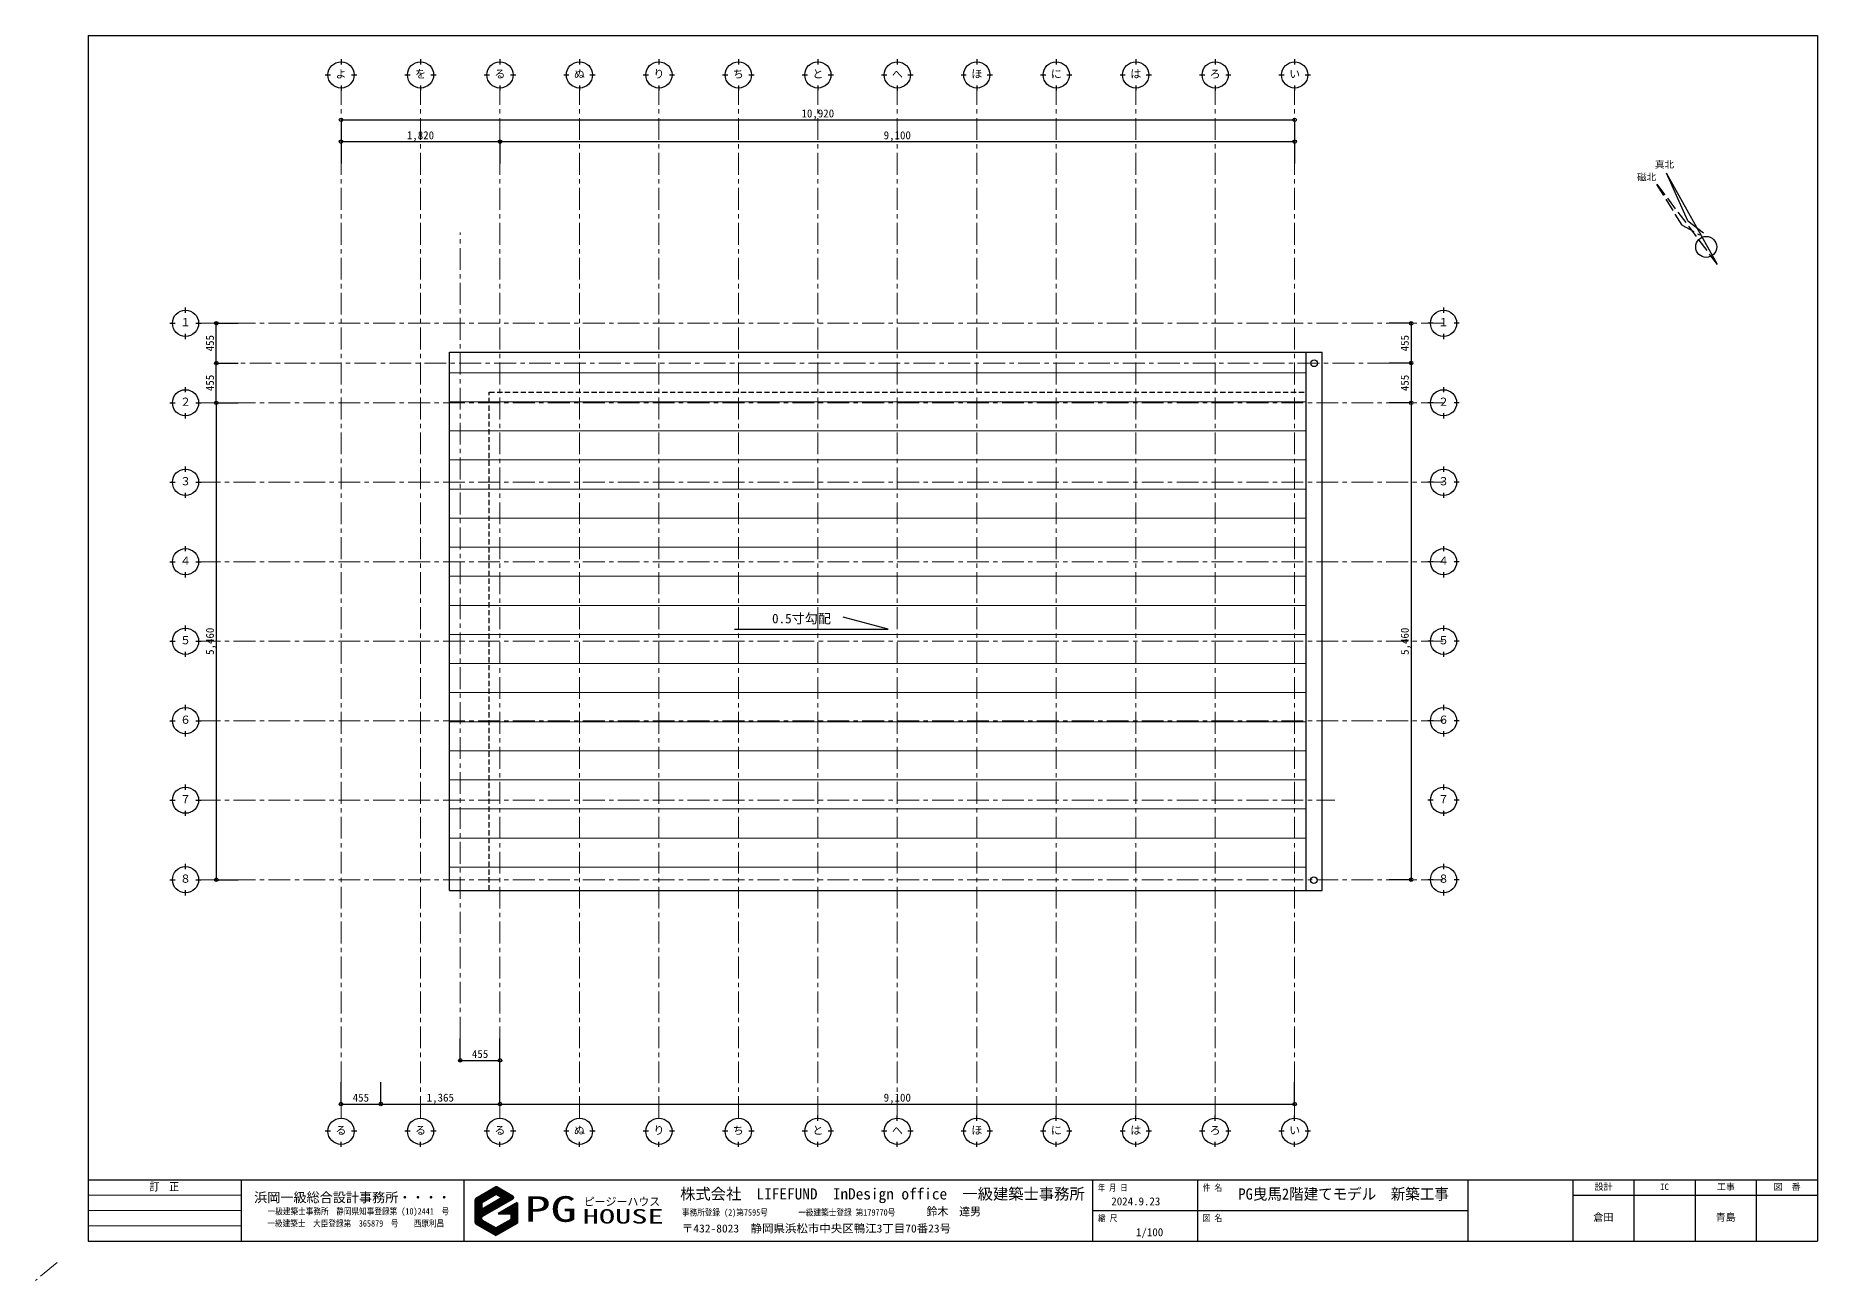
# Model space of a CAD drawing. Units: millimetres at full size, sheet at 1:50. Extents: x -21826 to 54909, y -26252 to 22610.
# Drawn here: x 34507 to 54909, y 8360 to 22610 of the extents above; entities that cross this region are included whole.
import ezdxf
from ezdxf.enums import TextEntityAlignment as Align

# ---------------------------------------------------------------- set-up
doc = ezdxf.new("R2010")
doc.units = ezdxf.units.MM
doc.header["$LTSCALE"] = 50
doc.header["$PDMODE"] = 32
doc.header["$PDSIZE"] = 40
for name, pattern in [('CHAIN1', [8, 5, -1, 1, -1]), ('DASHED1', [1.8, 1.2, -0.6]), ('DASHED3', [4, 3, -1])]:
    doc.linetypes.add(name, pattern=pattern)
for name, color, linetype, lineweight in [('3-1_通り芯・通り番号', 7, 'Continuous', 25), ('3-8_ハッチング', 4, 'Continuous', 9), ('3-A_文字', 7, 'Continuous', 25), ('3-F_寸法・方位', 7, 'Continuous', 25), ('F-1_凡例（一般）', 7, 'Continuous', 25), ('F-F_図面枠（共通）', 7, 'Continuous', 25)]:
    doc.layers.add(name, color=color, linetype=linetype, lineweight=lineweight)
doc.styles.add('ＭＳ ゴシック', font='')
doc.styles.get('ＭＳ ゴシック').set_extended_font_data('MS Gothic')

msp = doc.modelspace()

# ---------------------------------------------------------------- linework, layer by layer
at = {"layer": '3-1_通り芯・通り番号'}
for p, q in [((38003.68, 22340.74), (38003.68, 22280.74)), ((38913.68, 22340.74), (38913.68, 22280.74)), ((39823.68, 22340.74), (39823.68, 22280.74)), ((40733.68, 22340.74), (40733.68, 22280.74)), ((41643.68, 22340.74), (41643.68, 22280.74)), ((42553.68, 22340.74), (42553.68, 22280.74)), ((43463.68, 22340.74), (43463.68, 22280.74)), ((44373.68, 22340.74), (44373.68, 22280.74)), ((45283.68, 22340.74), (45283.68, 22280.74)), ((46193.68, 22340.74), (46193.68, 22280.74)), ((47103.68, 22340.74), (47103.68, 22280.74)), ((48013.68, 22340.74), (48013.68, 22280.74)), ((48923.68, 22340.74), (48923.68, 22280.74)), ((37823.68, 22160.74), (37883.68, 22160.74)), ((38003.68, 22040.74), (38003.68, 21980.74)), ((38123.68, 22160.74), (38183.68, 22160.74)), ((38733.68, 22160.74), (38793.68, 22160.74)), ((38913.68, 22040.74), (38913.68, 21980.74)), ((39033.68, 22160.74), (39093.68, 22160.74)), ((39643.68, 22160.74), (39703.68, 22160.74)), ((39823.68, 22040.74), (39823.68, 21980.74)), ((39943.68, 22160.74), (40003.68, 22160.74)), ((40553.68, 22160.74), (40613.68, 22160.74)), ((40733.68, 22040.74), (40733.68, 21980.74)), ((40853.68, 22160.74), (40913.68, 22160.74)), ((41463.68, 22160.74), (41523.68, 22160.74)), ((41643.68, 22040.74), (41643.68, 21980.74)), ((41763.68, 22160.74), (41823.68, 22160.74)), ((42373.68, 22160.74), (42433.68, 22160.74)), ((42553.68, 22040.74), (42553.68, 21980.74)), ((42673.68, 22160.74), (42733.68, 22160.74)), ((43283.68, 22160.74), (43343.68, 22160.74)), ((43463.68, 22040.74), (43463.68, 21980.74)), ((43583.68, 22160.74), (43643.68, 22160.74)), ((44193.68, 22160.74), (44253.68, 22160.74)), ((44373.68, 22040.74), (44373.68, 21980.74)), ((44493.68, 22160.74), (44553.68, 22160.74)), ((45103.68, 22160.74), (45163.68, 22160.74)), ((45283.68, 22040.74), (45283.68, 21980.74)), ((45403.68, 22160.74), (45463.68, 22160.74)), ((46013.68, 22160.74), (46073.68, 22160.74)), ((46193.68, 22040.74), (46193.68, 21980.74)), ((46313.68, 22160.74), (46373.68, 22160.74)), ((46923.68, 22160.74), (46983.68, 22160.74)), ((47103.68, 22040.74), (47103.68, 21980.74)), ((47223.68, 22160.74), (47283.68, 22160.74)), ((47833.68, 22160.74), (47893.68, 22160.74)), ((48013.68, 22040.74), (48013.68, 21980.74)), ((48133.68, 22160.74), (48193.68, 22160.74)), ((48743.68, 22160.74), (48803.68, 22160.74)), ((48923.68, 22040.74), (48923.68, 21980.74)), ((49043.68, 22160.74), (49103.68, 22160.74)), ((36222.76, 19437.22), (36222.76, 19497.22)), ((50628.38, 19497.22), (50628.38, 19437.22)), ((36042.76, 19317.22), (36102.76, 19317.22)), ((36222.76, 19137.22), (36222.76, 19197.22)), ((36342.76, 19317.22), (36402.76, 19317.22)), ((50508.38, 19317.22), (50448.38, 19317.22)), ((50628.38, 19197.22), (50628.38, 19137.22)), ((50808.38, 19317.22), (50748.38, 19317.22)), ((36222.76, 18527.22), (36222.76, 18587.22)), ((50628.38, 18587.22), (50628.38, 18527.22)), ((36042.76, 18407.22), (36102.76, 18407.22)), ((36342.76, 18407.22), (36402.76, 18407.22)), ((50508.38, 18407.22), (50448.38, 18407.22)), ((50808.38, 18407.22), (50748.38, 18407.22)), ((36222.76, 18227.22), (36222.76, 18287.22)), ((50628.38, 18287.22), (50628.38, 18227.22)), ((36222.76, 17617.22), (36222.76, 17677.22)), ((50628.38, 17677.22), (50628.38, 17617.22)), ((36042.76, 17497.22), (36102.76, 17497.22)), ((36222.76, 17317.22), (36222.76, 17377.22)), ((36342.76, 17497.22), (36402.76, 17497.22)), ((50508.38, 17497.22), (50448.38, 17497.22)), ((50628.38, 17377.22), (50628.38, 17317.22)), ((50808.38, 17497.22), (50748.38, 17497.22)), ((36222.76, 16707.22), (36222.76, 16767.22)), ((50628.38, 16767.22), (50628.38, 16707.22)), ((36042.76, 16587.22), (36102.76, 16587.22)), ((36342.76, 16587.22), (36402.76, 16587.22)), ((50508.38, 16587.22), (50448.38, 16587.22)), ((50808.38, 16587.22), (50748.38, 16587.22)), ((36222.76, 16407.22), (36222.76, 16467.22)), ((50628.38, 16467.22), (50628.38, 16407.22)), ((36222.76, 15797.22), (36222.76, 15857.22)), ((50628.38, 15857.22), (50628.38, 15797.22)), ((36042.76, 15677.22), (36102.76, 15677.22)), ((36222.76, 15497.22), (36222.76, 15557.22)), ((36342.76, 15677.22), (36402.76, 15677.22)), ((50508.38, 15677.22), (50448.38, 15677.22)), ((50628.38, 15557.22), (50628.38, 15497.22)), ((50808.38, 15677.22), (50748.38, 15677.22)), ((36222.76, 14887.22), (36222.76, 14947.22)), ((50628.38, 14947.22), (50628.38, 14887.22)), ((36042.76, 14767.22), (36102.76, 14767.22)), ((36342.76, 14767.22), (36402.76, 14767.22)), ((50508.38, 14767.22), (50448.38, 14767.22)), ((50808.38, 14767.22), (50748.38, 14767.22)), ((36222.76, 14587.22), (36222.76, 14647.22)), ((50628.38, 14647.22), (50628.38, 14587.22)), ((36222.76, 13977.22), (36222.76, 14037.22)), ((50628.38, 14037.22), (50628.38, 13977.22)), ((36042.76, 13857.22), (36102.76, 13857.22)), ((36222.76, 13677.22), (36222.76, 13737.22)), ((36342.76, 13857.22), (36402.76, 13857.22)), ((50508.38, 13857.22), (50448.38, 13857.22)), ((50628.38, 13737.22), (50628.38, 13677.22)), ((50808.38, 13857.22), (50748.38, 13857.22)), ((36222.76, 13067.22), (36222.76, 13127.22)), ((50628.38, 13127.22), (50628.38, 13067.22)), ((36042.76, 12947.22), (36102.76, 12947.22)), ((36342.76, 12947.22), (36402.76, 12947.22)), ((50508.38, 12947.22), (50448.38, 12947.22)), ((50808.38, 12947.22), (50748.38, 12947.22)), ((36222.76, 12767.22), (36222.76, 12827.22)), ((50628.38, 12827.22), (50628.38, 12767.22)), ((43463.68, 10187.22), (43463.68, 10247.22)), ((44373.68, 10187.22), (44373.68, 10247.22)), ((45283.68, 10187.22), (45283.68, 10247.22)), ((46193.68, 10187.22), (46193.68, 10247.22)), ((47103.68, 10187.22), (47103.68, 10247.22)), ((48013.68, 10187.22), (48013.68, 10247.22)), ((48923.68, 10187.22), (48923.68, 10247.22)), ((37883.68, 10067.22), (37823.68, 10067.22)), ((38183.68, 10067.22), (38123.68, 10067.22)), ((38793.68, 10067.22), (38733.68, 10067.22)), ((39093.68, 10067.22), (39033.68, 10067.22)), ((39703.68, 10067.22), (39643.68, 10067.22)), ((40003.68, 10067.22), (39943.68, 10067.22)), ((40613.68, 10067.22), (40553.68, 10067.22)), ((40913.68, 10067.22), (40853.68, 10067.22)), ((41523.68, 10067.22), (41463.68, 10067.22)), ((41823.68, 10067.22), (41763.68, 10067.22)), ((42433.68, 10067.22), (42373.68, 10067.22)), ((42733.68, 10067.22), (42673.68, 10067.22)), ((43343.68, 10067.22), (43283.68, 10067.22)), ((43643.68, 10067.22), (43583.68, 10067.22)), ((44253.68, 10067.22), (44193.68, 10067.22)), ((44553.68, 10067.22), (44493.68, 10067.22)), ((45163.68, 10067.22), (45103.68, 10067.22)), ((45463.68, 10067.22), (45403.68, 10067.22)), ((46073.68, 10067.22), (46013.68, 10067.22)), ((46373.68, 10067.22), (46313.68, 10067.22)), ((46983.68, 10067.22), (46923.68, 10067.22)), ((47283.68, 10067.22), (47223.68, 10067.22)), ((47893.68, 10067.22), (47833.68, 10067.22)), ((48193.68, 10067.22), (48133.68, 10067.22)), ((48803.68, 10067.22), (48743.68, 10067.22)), ((49103.68, 10067.22), (49043.68, 10067.22)), ((38003.68, 9887.22), (38003.68, 9947.22)), ((38913.68, 9887.22), (38913.68, 9947.22)), ((39823.68, 9887.22), (39823.68, 9947.22)), ((40733.68, 9887.22), (40733.68, 9947.22)), ((41643.68, 9887.22), (41643.68, 9947.22)), ((42553.68, 9887.22), (42553.68, 9947.22)), ((43463.68, 9887.22), (43463.68, 9947.22)), ((44373.68, 9887.22), (44373.68, 9947.22)), ((45283.68, 9887.22), (45283.68, 9947.22)), ((46193.68, 9887.22), (46193.68, 9947.22)), ((47103.68, 9887.22), (47103.68, 9947.22)), ((48013.68, 9887.22), (48013.68, 9947.22)), ((48923.68, 9887.22), (48923.68, 9947.22))]:
    msp.add_line(p, q, dxfattribs=at)
at = {"layer": '3-1_通り芯・通り番号', "color": 1, "linetype": 'CHAIN1', "lineweight": 18}
for p, q in [((38003.68, 10217.22), (38003.68, 22010.74)), ((38913.68, 10217.22), (38913.68, 22010.74)), ((39823.68, 10217.22), (39823.68, 22010.74)), ((40733.68, 10217.22), (40733.68, 22010.74)), ((41643.68, 10217.22), (41643.68, 22010.74)), ((42553.68, 10217.22), (42553.68, 22010.74)), ((43463.68, 10217.22), (43463.68, 22010.74)), ((44373.68, 10217.22), (44373.68, 22010.74)), ((45283.68, 10217.22), (45283.68, 22010.74)), ((46193.68, 10217.22), (46193.68, 22010.74)), ((47103.68, 10217.22), (47103.68, 22010.74)), ((48013.68, 10217.22), (48013.68, 22010.74)), ((48923.68, 10217.22), (48923.68, 22010.74)), ((39368.68, 11129.03), (39368.68, 20358.19)), ((36372.76, 19317.22), (50628.38, 19317.22)), ((50007.55, 18862.22), (36825.61, 18862.22)), ((36372.76, 18407.22), (50628.38, 18407.22)), ((36372.76, 17497.22), (50628.38, 17497.22)), ((36372.76, 16587.22), (50628.38, 16587.22)), ((36372.76, 15677.22), (50628.38, 15677.22)), ((36372.76, 14767.22), (50628.38, 14767.22)), ((36372.76, 13857.22), (49381.94, 13857.22)), ((36372.76, 12947.22), (50628.38, 12947.22))]:
    msp.add_line(p, q, dxfattribs=at)
at = {"layer": '3-1_通り芯・通り番号'}
for centre in [(38003.68, 22160.74), (38913.68, 22160.74), (39823.68, 22160.74), (40733.68, 22160.74), (41643.68, 22160.74), (42553.68, 22160.74), (43463.68, 22160.74), (44373.68, 22160.74), (45283.68, 22160.74), (46193.68, 22160.74), (47103.68, 22160.74), (48013.68, 22160.74), (48923.68, 22160.74), (36222.76, 19317.22), (50628.38, 19317.22), (36222.76, 18407.22), (50628.38, 18407.22), (36222.76, 17497.22), (50628.38, 17497.22), (36222.76, 16587.22), (50628.38, 16587.22), (36222.76, 15677.22), (50628.38, 15677.22), (36222.76, 14767.22), (50628.38, 14767.22), (36222.76, 13857.22), (50628.38, 13857.22), (36222.76, 12947.22), (50628.38, 12947.22), (38003.68, 10067.22), (38913.68, 10067.22), (39823.68, 10067.22), (40733.68, 10067.22), (41643.68, 10067.22), (42553.68, 10067.22), (43463.68, 10067.22), (44373.68, 10067.22), (45283.68, 10067.22), (46193.68, 10067.22), (47103.68, 10067.22), (48013.68, 10067.22), (48923.68, 10067.22)]:
    msp.add_circle(centre, 150, dxfattribs=at)
at = {"layer": '3-8_ハッチング', "color": 2}
for p, q in [((39246.18, 18751.72), (49057.18, 18751.72)), ((39246.18, 18418.72), (49057.18, 18418.72)), ((39246.18, 18085.72), (49057.18, 18085.72)), ((39246.18, 17752.72), (49057.18, 17752.72)), ((39246.18, 17419.72), (49057.18, 17419.72)), ((39246.18, 17086.72), (49057.18, 17086.72)), ((39246.18, 16753.72), (49057.18, 16753.72)), ((39246.18, 16420.72), (49057.18, 16420.72)), ((39246.18, 16087.72), (49057.18, 16087.72)), ((39246.18, 15754.72), (49057.18, 15754.72)), ((39246.18, 15421.72), (49057.18, 15421.72)), ((39246.18, 15088.72), (49057.18, 15088.72)), ((39246.18, 14755.72), (49057.18, 14755.72)), ((39246.18, 14422.72), (49057.18, 14422.72)), ((39246.18, 14089.72), (49057.18, 14089.72)), ((39246.18, 13756.72), (49057.18, 13756.72)), ((39246.18, 13423.72), (49057.18, 13423.72)), ((39246.18, 13090.72), (49057.18, 13090.72))]:
    msp.add_line(p, q, dxfattribs=at)
at = {"layer": '3-F_寸法・方位'}
for p, q in [((38003.68, 21646.51), (48923.68, 21646.51)), ((38003.68, 21646.51), (38003.68, 21396.51)), ((48923.68, 21646.51), (48923.68, 21396.51)), ((38003.68, 21396.51), (39823.68, 21396.51)), ((38003.68, 21396.51), (38003.68, 21146.51)), ((39823.68, 21396.51), (39823.68, 21146.51)), ((39823.68, 21396.51), (48923.68, 21396.51)), ((48923.68, 21396.51), (48923.68, 21146.51)), ((36575.61, 18862.22), (36575.61, 19317.22)), ((36575.61, 19317.22), (36825.61, 19317.22)), ((50257.55, 19317.22), (50007.55, 19317.22)), ((50257.55, 19317.22), (50257.55, 18862.22)), ((39246.18, 12824.72), (39246.18, 18984.72)), ((39246.18, 18984.72), (49237.18, 18984.72)), ((49057.18, 12824.72), (49057.18, 18984.72)), ((49237.18, 12824.72), (49237.18, 18984.72)), ((36575.61, 18407.22), (36575.61, 18862.22)), ((36575.61, 18862.22), (36825.61, 18862.22)), ((50257.55, 18862.22), (50007.55, 18862.22)), ((50257.55, 18862.22), (50257.55, 18407.22)), ((36575.61, 18407.22), (36575.61, 12947.22)), ((36575.61, 18407.22), (36825.61, 18407.22)), ((36575.61, 18407.22), (36825.61, 18407.22)), ((36575.61, 18407.22), (36825.61, 18407.22)), ((50257.55, 18407.22), (50007.55, 18407.22)), ((50257.55, 18407.22), (50257.55, 12947.22)), ((44268.26, 15815.41), (43751.87, 15953.77)), ((42507.57, 15815.41), (44268.26, 15815.41)), ((36575.61, 12947.22), (36825.61, 12947.22)), ((50257.55, 12947.22), (50007.55, 12947.22)), ((39246.18, 12824.72), (49237.18, 12824.72)), ((39368.68, 10879.03), (39368.68, 11129.03)), ((39823.68, 10879.03), (39823.68, 11129.03)), ((39368.68, 10879.03), (39823.68, 10879.03)), ((39823.68, 10629.03), (39823.68, 10879.03)), ((38003.68, 10379.03), (38003.68, 10629.03)), ((38458.68, 10379.03), (38458.68, 10629.03)), ((39823.68, 10379.03), (39823.68, 10629.03)), ((48923.68, 10379.03), (48923.68, 10629.03)), ((38003.68, 10379.03), (38458.68, 10379.03)), ((38458.68, 10379.03), (39823.68, 10379.03)), ((39823.68, 10379.03), (48923.68, 10379.03))]:
    msp.add_line(p, q, dxfattribs=at)
at = {"layer": '3-F_寸法・方位', "linetype": 'DASHED1'}
for p, q in [((39701.18, 18529.72), (49057.18, 18529.72)), ((39701.18, 12824.72), (39701.18, 18529.72))]:
    msp.add_line(p, q, dxfattribs=at)
at = {"layer": '3-F_寸法・方位'}
for centre in [(49146.67, 18859.67), (49142.61, 12941.8)]:
    msp.add_circle(centre, 38.67, dxfattribs=at)
for p in [(38003.68, 21646.51), (48923.68, 21646.51), (38003.68, 21396.51), (39823.68, 21396.51), (48923.68, 21396.51), (36575.61, 19317.22), (50257.55, 19317.22), (36575.61, 18862.22), (50257.55, 18862.22), (36575.61, 18407.22), (50257.55, 18407.22), (36575.61, 12947.22), (50257.55, 12947.22), (39368.68, 10879.03), (39823.68, 10879.03), (38003.68, 10379.03), (38458.68, 10379.03), (39823.68, 10379.03), (48923.68, 10379.03)]:
    msp.add_point(p, dxfattribs=at)
at = {"layer": 'F-1_凡例（一般）', "color": 3, "lineweight": 40}
for p, q in [((39775.49, 9425.35), (39548.69, 9294.4)), ((39971.49, 9319.2), (39787.64, 9425.35)), ((39542.61, 9022), (39542.61, 9283.88)), ((39611.16, 9251.32), (39781.56, 9349.7)), ((39852.62, 9308.68), (39611.16, 9169.27)), ((39611.16, 9251.32), (39611.16, 9169.27)), ((39617.24, 9093.63), (39971.49, 9298.16)), ((39781.56, 9349.7), (39852.62, 9308.68)), ((40020.51, 9247.31), (39801.21, 9120.7)), ((40020.51, 9247.31), (40020.51, 9014.98)), ((39548.69, 9011.47), (39781.56, 8877.02)), ((39611.16, 9061.57), (39611.16, 9083.11)), ((39617.24, 9051.05), (39781.56, 8956.17)), ((39951.97, 9054.56), (39781.56, 8956.17)), ((40020.51, 9014.98), (39781.56, 8877.02)), ((39951.97, 9120.7), (39801.21, 9120.7)), ((39951.97, 9120.7), (39951.97, 9054.56))]:
    msp.add_line(p, q, dxfattribs=at)
at = {"layer": 'F-1_凡例（一般）'}
for p, q in [((39639.2, 9267.51), (39707.74, 9386.23)), ((39649.72, 9273.58), (39718.27, 9392.31)), ((39660.24, 9279.66), (39728.79, 9398.38)), ((39670.76, 9285.73), (39739.31, 9404.46)), ((39681.29, 9291.81), (39749.83, 9410.53)), ((39691.81, 9297.88), (39760.35, 9416.61)), ((39702.33, 9303.96), (39770.88, 9422.68)), ((39712.85, 9310.03), (39780.33, 9426.91)), ((39723.38, 9316.11), (39786.72, 9425.83)), ((39733.9, 9322.18), (39792, 9422.83)), ((39744.42, 9328.26), (39797.27, 9419.79)), ((39754.94, 9334.33), (39802.53, 9416.75)), ((39765.46, 9340.41), (39807.79, 9413.71)), ((39775.99, 9346.48), (39813.05, 9410.68)), ((39784.04, 9348.28), (39818.31, 9407.64)), ((39789.3, 9345.24), (39823.57, 9404.6)), ((39794.56, 9342.2), (39828.83, 9401.56)), ((39799.82, 9339.16), (39834.09, 9398.53)), ((39805.08, 9336.13), (39839.35, 9395.49)), ((39810.34, 9333.09), (39844.62, 9392.45)), ((39815.6, 9330.05), (39849.88, 9389.41)), ((39820.86, 9327.01), (39855.14, 9386.38)), ((39542.61, 9136.67), (39676.18, 9368.01)), ((39542.61, 9148.82), (39665.65, 9361.93)), ((39542.61, 9160.97), (39655.13, 9355.86)), ((39542.61, 9173.12), (39644.61, 9349.78)), ((39542.61, 9185.27), (39634.09, 9343.71)), ((39542.61, 9197.42), (39623.57, 9337.63)), ((39542.61, 9209.57), (39613.04, 9331.56)), ((39542.61, 9221.72), (39602.52, 9325.48)), ((39542.61, 9233.87), (39592, 9319.41)), ((39542.61, 9246.02), (39581.48, 9313.33)), ((39542.61, 9258.17), (39570.96, 9307.26)), ((39542.61, 9270.32), (39560.43, 9301.18)), ((39542.61, 9282.47), (39549.91, 9295.11)), ((39542.61, 9124.52), (39611.16, 9243.25)), ((39542.61, 9112.37), (39611.16, 9231.1)), ((39542.61, 9100.22), (39611.16, 9218.95)), ((39542.61, 9088.07), (39611.16, 9206.8)), ((39542.61, 9075.92), (39611.16, 9194.65)), ((39542.61, 9063.77), (39611.16, 9182.5)), ((39543.68, 9017.02), (39641.8, 9186.96)), ((39547.82, 9012.03), (39652.32, 9193.03)), ((39553.05, 9008.95), (39662.84, 9199.11)), ((39558.32, 9005.92), (39673.36, 9205.18)), ((39615.03, 9092), (39683.88, 9211.26)), ((39618.15, 9255.36), (39686.7, 9374.08)), ((39625.86, 9098.61), (39694.41, 9217.33)), ((39628.68, 9261.43), (39697.22, 9380.16)), ((39636.38, 9104.68), (39704.93, 9223.41)), ((39646.91, 9110.76), (39715.45, 9229.48)), ((39657.43, 9116.83), (39725.97, 9235.56)), ((39667.95, 9122.91), (39736.5, 9241.63)), ((39678.47, 9128.98), (39747.02, 9247.71)), ((39688.99, 9135.06), (39757.54, 9253.78)), ((39699.52, 9141.13), (39768.06, 9259.86)), ((39710.04, 9147.21), (39778.58, 9265.93)), ((39720.56, 9153.28), (39789.11, 9272.01)), ((39731.08, 9159.36), (39799.63, 9278.08)), ((39741.61, 9165.43), (39810.15, 9284.16)), ((39752.13, 9171.51), (39820.67, 9290.23)), ((39762.65, 9177.58), (39831.2, 9296.31)), ((39773.17, 9183.66), (39841.72, 9302.38)), ((39783.69, 9189.73), (39852.24, 9308.46)), ((39794.22, 9195.81), (39891.97, 9365.11)), ((39804.74, 9201.88), (39897.23, 9362.08)), ((39815.26, 9207.96), (39902.49, 9359.04)), ((39825.78, 9214.03), (39907.75, 9356)), ((39826.13, 9323.98), (39860.4, 9383.34)), ((39831.39, 9320.94), (39865.66, 9380.3)), ((39836.31, 9220.11), (39913.01, 9352.96)), ((39836.65, 9317.9), (39870.92, 9377.26)), ((39841.91, 9314.86), (39876.18, 9374.23)), ((39846.83, 9226.18), (39918.27, 9349.93)), ((39847.17, 9311.83), (39881.44, 9371.19)), ((39852.43, 9308.79), (39886.7, 9368.15)), ((39857.35, 9232.26), (39923.53, 9346.89)), ((39867.87, 9238.33), (39928.79, 9343.85)), ((39877.12, 9120.7), (39915.07, 9186.43)), ((39878.39, 9244.41), (39934.05, 9340.81)), ((39884.13, 9120.7), (39925.59, 9192.51)), ((39888.92, 9250.48), (39939.32, 9337.78)), ((39891.15, 9120.7), (39936.12, 9198.58)), ((39898.16, 9120.7), (39946.64, 9204.66)), ((39899.44, 9256.56), (39944.58, 9334.74)), ((39905.18, 9120.7), (39957.16, 9210.73)), ((39909.96, 9262.63), (39949.84, 9331.7)), ((39912.19, 9120.7), (39967.68, 9216.81)), ((39919.21, 9120.7), (39978.2, 9222.88)), ((39920.48, 9268.71), (39955.1, 9328.66)), ((39926.22, 9120.7), (39988.73, 9228.96)), ((39931.01, 9274.78), (39960.36, 9325.63)), ((39933.24, 9120.7), (39999.25, 9235.03)), ((39940.25, 9120.7), (40009.77, 9241.11)), ((39941.53, 9280.86), (39965.62, 9322.59)), ((39947.27, 9120.7), (40020.29, 9247.18)), ((39951.97, 9116.69), (40020.51, 9235.42)), ((39951.97, 9104.54), (40020.51, 9223.27)), ((39951.97, 9092.39), (40020.51, 9211.12)), ((39951.97, 9080.24), (40020.51, 9198.97)), ((39951.97, 9068.09), (40020.51, 9186.82)), ((39952.05, 9286.93), (39970.88, 9319.55)), ((39962.57, 9293.01), (39975.52, 9315.43)), ((39973.3, 9299.43), (39977.36, 9306.48)), ((39542.61, 9027.32), (39631.27, 9180.88)), ((39542.61, 9039.47), (39620.75, 9174.81)), ((39542.61, 9051.62), (39611.16, 9170.35)), ((39563.58, 9002.88), (39611.47, 9085.83)), ((39568.84, 8999.84), (39611.16, 9073.15)), ((39574.1, 8996.8), (39611.17, 9061.02)), ((39579.36, 8993.77), (39614, 9053.77)), ((39584.62, 8990.73), (39618.89, 9050.09)), ((39589.88, 8987.69), (39624.15, 9047.05)), ((39595.14, 8984.65), (39629.42, 9044.02)), ((39600.4, 8981.62), (39634.68, 9040.98)), ((39605.67, 8978.58), (39639.94, 9037.94)), ((39610.93, 8975.54), (39645.2, 9034.9)), ((39616.19, 8972.5), (39650.46, 9031.87)), ((39621.45, 8969.47), (39655.72, 9028.83)), ((39626.71, 8966.43), (39660.98, 9025.79)), ((39631.97, 8963.39), (39666.24, 9022.75)), ((39637.23, 8960.35), (39671.5, 9019.72)), ((39642.49, 8957.32), (39676.77, 9016.68)), ((39647.75, 8954.28), (39682.03, 9013.64)), ((39653.02, 8951.24), (39687.29, 9010.6)), ((39658.28, 8948.2), (39692.55, 9007.57)), ((39663.54, 8945.17), (39697.81, 9004.53)), ((39668.8, 8942.13), (39703.07, 9001.49)), ((39674.06, 8939.09), (39708.33, 8998.45)), ((39679.32, 8936.05), (39713.59, 8995.42)), ((39684.58, 8933.02), (39718.85, 8992.38)), ((39689.84, 8929.98), (39724.12, 8989.34)), ((39695.1, 8926.94), (39729.38, 8986.3)), ((39700.37, 8923.9), (39734.64, 8983.27)), ((39705.63, 8920.87), (39739.9, 8980.23)), ((39710.89, 8917.83), (39745.16, 8977.19)), ((39768.76, 8884.42), (39824.5, 8980.96)), ((39774.02, 8881.38), (39835.02, 8987.04)), ((39779.28, 8878.34), (39845.54, 8993.11)), ((39787.52, 8880.46), (39856.07, 8999.19)), ((39798.04, 8886.54), (39866.59, 9005.26)), ((39806.97, 9120.7), (39809.85, 9125.68)), ((39808.57, 8892.61), (39877.11, 9011.34)), ((39813.98, 9120.7), (39820.37, 9131.76)), ((39819.09, 8898.69), (39887.63, 9017.41)), ((39821, 9120.7), (39830.89, 9137.83)), ((39828.01, 9120.7), (39841.42, 9143.91)), ((39829.61, 8904.76), (39898.16, 9023.49)), ((39835.03, 9120.7), (39851.94, 9149.98)), ((39840.13, 8910.84), (39908.68, 9029.56)), ((39842.04, 9120.7), (39862.46, 9156.06)), ((39849.06, 9120.7), (39872.98, 9162.13)), ((39850.65, 8916.91), (39919.2, 9035.64)), ((39856.07, 9120.7), (39883.5, 9168.21)), ((39861.18, 8922.99), (39929.72, 9041.71)), ((39863.09, 9120.7), (39894.03, 9174.28)), ((39870.1, 9120.7), (39904.55, 9180.36)), ((39871.7, 8929.06), (39940.24, 9047.79)), ((39882.22, 8935.14), (39950.77, 9053.86)), ((39892.74, 8941.21), (40020.51, 9162.52)), ((39903.27, 8947.29), (40020.51, 9150.37)), ((39913.79, 8953.36), (40020.51, 9138.22)), ((39924.31, 8959.44), (40020.51, 9126.07)), ((39934.83, 8965.51), (40020.51, 9113.92)), ((39945.35, 8971.59), (40020.51, 9101.77)), ((39951.97, 9055.94), (40020.51, 9174.67)), ((39955.88, 8977.66), (40020.51, 9089.62)), ((39966.4, 8983.74), (40020.51, 9077.47)), ((39976.92, 8989.81), (40020.51, 9065.32)), ((39987.44, 8995.89), (40020.51, 9053.17)), ((39997.97, 9001.96), (40020.51, 9041.02)), ((40008.49, 9008.04), (40020.51, 9028.87)), ((40019.01, 9014.11), (40020.51, 9016.72)), ((39716.15, 8914.79), (39750.42, 8974.15)), ((39721.41, 8911.75), (39755.68, 8971.12)), ((39726.67, 8908.72), (39760.94, 8968.08)), ((39731.93, 8905.68), (39766.2, 8965.04)), ((39737.19, 8902.64), (39771.47, 8962)), ((39742.45, 8899.6), (39776.73, 8958.97)), ((39747.72, 8896.57), (39782.41, 8956.66)), ((39752.98, 8893.53), (39792.93, 8962.74)), ((39758.24, 8890.49), (39803.46, 8968.81)), ((39763.5, 8887.45), (39813.98, 8974.89))]:
    msp.add_line(p, q, dxfattribs=at)
at = {"layer": 'F-1_凡例（一般）', "color": 3, "lineweight": 40}
for centre, start, end in [((39781.56, 9414.82), 60, 120), ((39554.76, 9283.88), 120, 180), ((39965.41, 9308.68), 300, 60), ((39554.76, 9022), 180, 240), ((39623.31, 9083.11), 120, 180), ((39623.31, 9061.57), 180, 240)]:
    msp.add_arc(centre, 12.15, start, end, dxfattribs=at)
at = {"layer": 'F-F_図面枠（共通）'}
for p, q in [((35109.2, 22610.29), (35109.2, 8810.29)), ((35109.2, 22610.29), (54909.2, 22610.29)), ((54909.2, 22610.29), (54909.2, 8810.29)), ((53765.59, 19989.13), (53180.36, 21037.32)), ((53425.36, 20489.35), (53180.36, 21037.32)), ((53425.36, 20489.35), (53606.92, 20353.8)), ((35109.2, 9510.29), (54909.2, 9510.29)), ((36859.2, 9510.29), (36859.2, 8810.29)), ((39408.46, 9510.29), (39408.46, 8810.29)), ((46609.2, 9510.29), (46609.2, 8810.29)), ((47809.2, 9510.29), (47809.2, 8810.29)), ((50906.65, 9510.29), (50906.65, 8810.29)), ((52109.2, 9510.29), (52109.2, 8810.29)), ((52809.2, 9510.29), (52809.2, 8810.29)), ((53509.2, 9510.29), (53509.2, 8810.29)), ((54209.2, 9510.29), (54209.2, 8810.29)), ((52109.2, 9335.29), (54909.2, 9335.29)), ((46609.2, 9160.29), (50906.65, 9160.29)), ((35109.2, 8810.29), (54909.2, 8810.29))]:
    msp.add_line(p, q, dxfattribs=at)
at = {"layer": 'F-F_図面枠（共通）', "linetype": 'DASHED3'}
for p, q in [((53765.59, 19989.13), (53045.75, 20949.88)), ((53361.67, 20439.49), (53045.75, 20949.88)), ((53361.67, 20439.49), (53559.69, 20329.37))]:
    msp.add_line(p, q, dxfattribs=at)
at = {"layer": 'F-F_図面枠（共通）', "color": 4, "lineweight": 9}
for p, q in [((35109.2, 9335.29), (36859.2, 9335.29)), ((35109.2, 9160.29), (36859.2, 9160.29)), ((35109.2, 8985.29), (36859.2, 8985.29))]:
    msp.add_line(p, q, dxfattribs=at)
at = {"layer": 'F-F_図面枠（共通）', "color": 1, "linetype": 'CHAIN1', "lineweight": 18}
msp.add_line((34754.72, 8566.06), (34506.54, 8360.28), dxfattribs=at)
at = {"layer": 'F-F_図面枠（共通）'}
msp.add_circle((53636.26, 20191.42), 120.05, dxfattribs=at)

# ---------------------------------------------------------------- texts
at = {"layer": '3-A_文字', "style": 'ＭＳ ゴシック'}
for s, height, p in [('よ', 91.64, (37941.18, 22098.24)), ('を', 91.64, (38851.18, 22098.24)), ('る', 91.64, (39761.18, 22098.24)), ('ぬ', 91.64, (40671.18, 22098.24)), ('り', 91.64, (41581.18, 22098.24)), ('ち', 91.64, (42491.18, 22098.24)), ('と', 91.64, (43401.18, 22098.24)), ('へ', 91.64, (44311.18, 22098.24)), ('ほ', 91.64, (45221.18, 22098.24)), ('に', 91.64, (46131.18, 22098.24)), ('は', 91.64, (47041.18, 22098.24)), ('ろ', 91.64, (47951.18, 22098.24)), ('い', 91.64, (48861.18, 22098.24)), ('１', 91.64, (36160.26, 19254.72)), ('１', 91.64, (50565.88, 19254.72)), ('２', 91.64, (36160.26, 18344.72)), ('２', 91.64, (50565.88, 18344.72)), ('３', 91.64, (36160.26, 17434.72)), ('３', 91.64, (50565.88, 17434.72)), ('４', 91.64, (36160.26, 16524.72)), ('４', 91.64, (50565.88, 16524.72)), ('0.5寸勾配', 110, (42939.24, 15849.01)), ('５', 91.64, (36160.26, 15614.72)), ('５', 91.64, (50565.88, 15614.72)), ('６', 91.64, (36160.26, 14704.72)), ('６', 91.64, (50565.88, 14704.72)), ('７', 91.64, (36160.26, 13794.72)), ('７', 91.64, (50565.88, 13794.72)), ('８', 91.64, (36160.26, 12884.72)), ('８', 91.64, (50565.88, 12884.72)), ('る', 91.64, (37941.18, 10004.72)), ('る', 91.64, (38851.18, 10004.72)), ('る', 91.64, (39761.18, 10004.72)), ('ぬ', 91.64, (40671.18, 10004.72)), ('り', 91.64, (41581.18, 10004.72)), ('ち', 91.64, (42491.18, 10004.72)), ('と', 91.64, (43401.18, 10004.72)), ('へ', 91.64, (44311.18, 10004.72)), ('ほ', 91.64, (45221.18, 10004.72)), ('に', 91.64, (46131.18, 10004.72)), ('は', 91.64, (47041.18, 10004.72)), ('ろ', 91.64, (47951.18, 10004.72)), ('い', 91.64, (48861.18, 10004.72))]:
    msp.add_text(s, height=height, dxfattribs=at).set_placement(p, align=Align.BOTTOM_LEFT)
at = {"layer": '3-F_寸法・方位', "style": 'ＭＳ ゴシック'}
for s, p in [('10,920', (43276.18, 21646.51)), ('1,820', (38757.43, 21396.51)), ('9,100', (44217.43, 21396.51)), ('455', (39502.43, 10879.03)), ('455', (38137.43, 10379.03)), ('1,365', (38984.93, 10379.03)), ('9,100', (44217.43, 10379.03))]:
    msp.add_text(s, height=91.64, dxfattribs=at).set_placement(p, align=Align.BOTTOM_LEFT)
for s, p in [('455', (36575.61, 18995.97)), ('455', (50257.55, 18995.97)), ('455', (36575.61, 18540.97)), ('455', (50257.55, 18540.97)), ('5,460', (36575.61, 15520.97)), ('5,460', (50257.55, 15520.97))]:
    msp.add_text(s, height=91.64, rotation=90, dxfattribs=at).set_placement(p, align=Align.BOTTOM_LEFT)
at = {"layer": 'F-1_凡例（一般）', "style": 'ＭＳ ゴシック'}
for s, height, p in [('株式会社\u3000LIFEFUND\u3000InDesign office\u3000一級建築士事務所', 128.3, (41886.9, 9247.7)), ('ピージーハウス', 91.64, (40783.29, 9187.75)), ('鈴木\u3000達男', 91.64, (44707.71, 9075.61))]:
    msp.add_text(s, height=height, dxfattribs=at).set_placement(p, align=Align.BOTTOM_LEFT)
for s, height, width, p in [('PG', 293.3, 1.5, (40104.29, 8942.42)), ('事務所登録 (2)第7595号', 73.31, 0.85, (41907.36, 9079.23)), ('一級建築士登録 第179770号', 73.31, 0.85, (43239.22, 9079.23)), ('HOUSE', 165, 1.65, (40772.07, 8961.2)), ('〒432-8023\u3000静岡県浜松市中央区鴨江3丁目70番23号', 91.64, 1.05, (41907.05, 8880.87))]:
    msp.add_text(s, height=height, dxfattribs=dict(at, width=width)).set_placement(p, align=Align.BOTTOM_LEFT)
at = {"layer": 'F-F_図面枠（共通）', "style": 'ＭＳ ゴシック'}
for s, height, width, p in [('磁北', 76.98, 1.05, (52843.48, 20928.94)), ('真北', 76.98, 1.05, (53048.54, 21073.69)), ('訂\u3000正', 91.64, 0.9, (35811.7, 9360.29)), ('年 月 日', 73.31, 0.8, (46671.42, 9362.93)), ('件 名', 73.31, 0.85, (47871.42, 9362.93)), ('PG曳馬2階建てモデル\u3000新築工事', 128.3, 0.95, (48279.33, 9246.46)), ('一級建築士事務所\u3000静岡県知事登録第 (10)2441\u3000号', 73.31, 0.85, (37163.85, 9092.25)), ('一級建築士\u3000大臣登録第\u3000365879\u3000号\u3000\u3000西原利昌', 73.31, 0.85, (37160.47, 8953.66)), ('縮 尺', 73.31, 0.85, (46671.42, 9012.93)), ('図 名', 73.31, 0.85, (47871.77, 9016.17))]:
    msp.add_text(s, height=height, dxfattribs=dict(at, width=width)).set_placement(p, align=Align.BOTTOM_LEFT)
for s, height, p in [('設計', 73.31, (52359.2, 9372.79)), ('IC', 73.31, (53109.2, 9372.79)), ('工事', 73.31, (53759.2, 9372.79)), ('図\u3000番', 73.31, (54409.2, 9372.79)), ('浜岡一級総合設計事務所・・・・', 110, (37008.83, 9222)), ('倉田', 84.31, (52344.2, 9015.29)), ('青島', 84.31, (53744.2, 9015.29)), ('1/100', 91.64, (47107.04, 8838.36))]:
    msp.add_text(s, height=height, dxfattribs=at).set_placement(p, align=Align.BOTTOM_LEFT)
at = {"layer": 'F-F_図面枠（共通）', "color": 3, "style": 'ＭＳ ゴシック'}
msp.add_text('2024.9.23', height=91.64, dxfattribs=at).set_placement((46824.43, 9191.29), align=Align.BOTTOM_LEFT)

doc.saveas('drawing.dxf')
